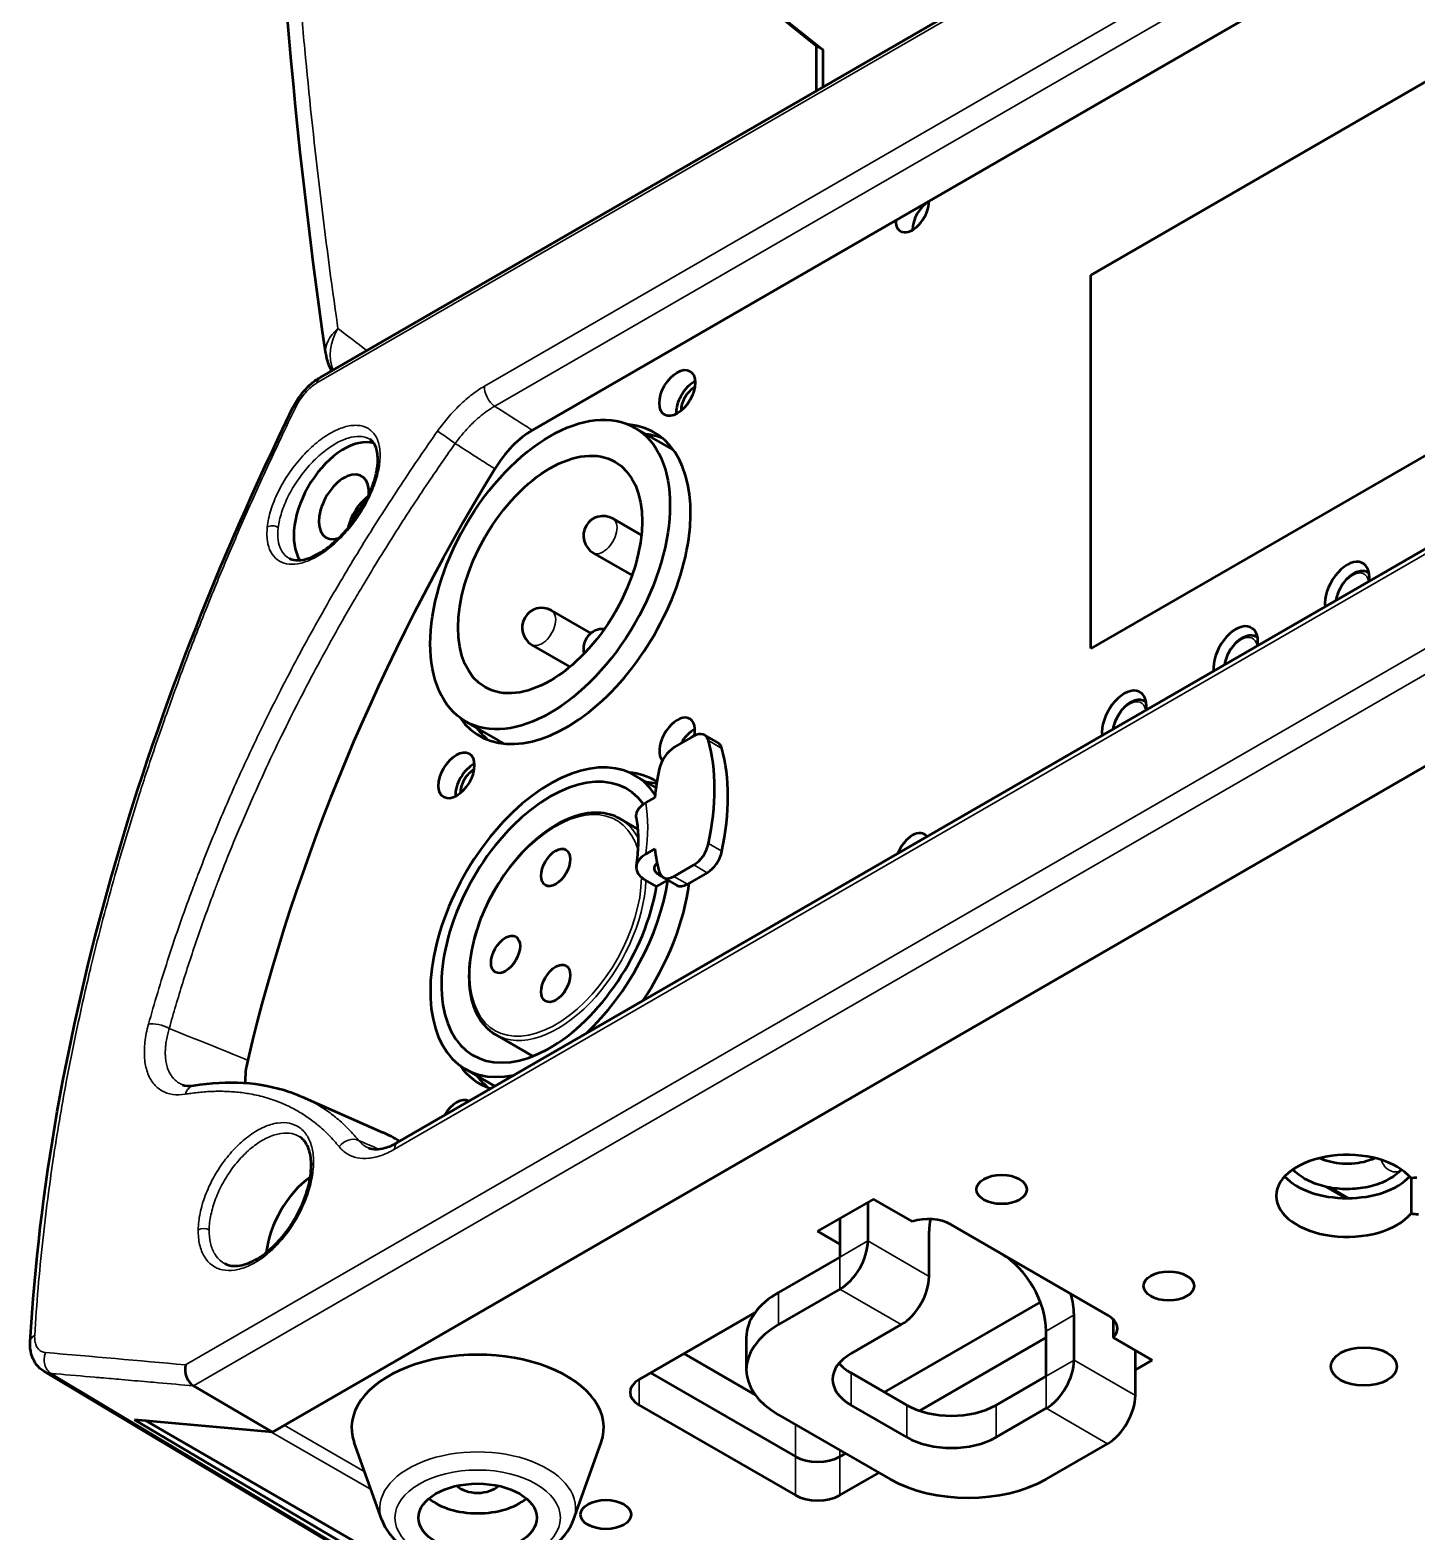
# Model space of a CAD drawing. Header units: millimetres. Extents: x 40 to 2195, y 40 to 1687.
# Drawn here: x 1514.2 to 1602.2, y 175.6 to 270.8 of the extents above; entities that cross this region are included whole.
import ezdxf

# ---------------------------------------------------------------- set-up
doc = ezdxf.new("R2010")
doc.units = ezdxf.units.MM
doc.header["$LTSCALE"] = 8
doc.layers.add('Visible (ISO)', color=7, linetype='Continuous', lineweight=50)
doc.layers.add('Visible Narrow (ISO)', color=7, linetype='Continuous', lineweight=35)

msp = doc.modelspace()

# ---------------------------------------------------------------- linework, layer by layer
at = {"layer": 'Visible (ISO)'}
for p, q in [((1532.622, 248.823), (1651.86, 317.665)), ((1546.081, 245.469), (1642.382, 301.068)), ((1551.805, 279.761), (1564.533, 269.594)), ((1551.805, 279.761), (1564.088, 269.851)), ((1564.088, 269.851), (1564.088, 266.99)), ((1564.088, 269.851), (1564.533, 269.594)), ((1564.533, 267.247), (1564.533, 269.594)), ((1581.504, 255.306), (1606.959, 270.003)), ((1581.504, 255.306), (1606.959, 270.003)), ((1640.097, 259.532), (1537.545, 200.323)), ((1529.603, 181.953), (1658.859, 256.579)), ((1581.504, 231.627), (1581.504, 255.306)), ((1581.504, 231.627), (1581.504, 255.306)), ((1606.959, 246.324), (1581.504, 231.627)), ((1606.959, 246.324), (1581.504, 231.627)), ((1554.705, 244.407), (1552.584, 245.632)), ((1539.512, 244.621), (1539.512, 244.621)), ((1552.997, 238.823), (1551.193, 239.864)), ((1530.672, 237.339), (1530.672, 237.339)), ((1552.41, 236.275), (1549.943, 237.699)), ((1599.157, 236.404), (1599.087, 236.445)), ((1533.075, 234.445), (1533.075, 234.445)), ((1549.794, 232.599), (1547.303, 234.037)), ((1592.086, 232.322), (1592.016, 232.362)), ((1548.472, 230.475), (1546.053, 231.871)), ((1585.015, 228.239), (1584.945, 228.28)), ((1543.955, 225.788), (1541.834, 227.012)), ((1555.066, 225.345), (1556.322, 226.07)), ((1557.007, 226.138), (1557.855, 225.648)), ((1553.924, 222.813), (1552.584, 223.586)), ((1553.844, 222.19), (1553.275, 221.861)), ((1526.541, 221.39), (1526.541, 221.39)), ((1552.782, 220.181), (1551.654, 220.832)), ((1553.275, 218.595), (1553.844, 218.924)), ((1554.296, 217.176), (1554.112, 217.282)), ((1556.322, 217.905), (1555.066, 217.18)), ((1557.17, 217.415), (1555.915, 216.69)), ((1553.957, 216.539), (1553.249, 216.948)), ((1553.957, 216.539), (1554.665, 216.949)), ((1554.381, 217.112), (1555.23, 216.622)), ((1522.288, 209.74), (1522.288, 209.74)), ((1546.116, 205.785), (1543.754, 207.149)), ((1543.711, 203.883), (1541.834, 204.967)), ((1524.228, 203.682), (1524.228, 203.682)), ((1531.48, 203.206), (1531.48, 203.206)), ((1531.48, 203.206), (1536.6, 200.94)), ((1531.329, 200.665), (1531.329, 200.665)), ((1535.68, 199.966), (1535.68, 199.966)), ((1596.411, 197.5), (1597.661, 196.778)), ((1601.829, 198.045), (1601.829, 195.808)), ((1567.715, 196.722), (1564.179, 194.681)), ((1567.361, 196.518), (1567.361, 194.068)), ((1570.19, 195.293), (1567.715, 196.722)), ((1524.917, 195.264), (1524.917, 195.264)), ((1565.594, 195.497), (1565.594, 193.048)), ((1564.179, 194.681), (1565.594, 193.864)), ((1571.25, 191.823), (1571.25, 194.681)), ((1582.609, 189.348), (1572.62, 195.115)), ((1526.565, 192.631), (1526.565, 192.631)), ((1565.594, 193.048), (1561.705, 190.802)), ((1565.594, 191.006), (1561.705, 188.761)), ((1560.221, 189.538), (1552.866, 185.291)), ((1568.422, 184.474), (1578.305, 190.181)), ((1569.483, 188.761), (1566.301, 186.924)), ((1580.443, 186.516), (1580.443, 189.373)), ((1582.918, 189.117), (1582.918, 187.945)), ((1559.654, 187.945), (1559.654, 185.903)), ((1570.633, 183.302), (1578.675, 187.945)), ((1570.633, 183.302), (1578.675, 187.945)), ((1578.675, 185.495), (1578.675, 188.353)), ((1585.393, 186.516), (1582.918, 187.945)), ((1528.148, 186.938), (1528.148, 186.938)), ((1555.694, 186.924), (1560.221, 184.31)), ((1584.332, 184.27), (1584.332, 187.128)), ((1564.215, 156.44), (1515.096, 185.807)), ((1553.573, 185.699), (1562.765, 180.392)), ((1553.573, 185.699), (1562.765, 180.392)), ((1569.836, 183.658), (1566.301, 185.699)), ((1584.332, 185.903), (1585.393, 186.516)), ((1524.582, 184.879), (1529.603, 181.953)), ((1525.345, 185.32), (1525.345, 185.32)), ((1578.675, 185.495), (1575.493, 183.658)), ((1552.866, 183.658), (1562.765, 177.943)), ((1561.705, 183.046), (1568.776, 178.963)), ((1569.836, 181.617), (1566.301, 183.658)), ((1578.675, 183.454), (1575.493, 181.617)), ((1565.726, 156.202), (1520.844, 182.735)), ((1529.603, 181.953), (1520.844, 182.735)), ((1611.726, 130.604), (1521.541, 182.673)), ((1536.533, 176.382), (1534.778, 181.296)), ((1548.692, 176.382), (1550.448, 181.296)), ((1578.675, 178.963), (1582.564, 181.209)), ((1565.594, 180.392), (1565.947, 180.596)), ((1565.594, 180.392), (1565.947, 180.596)), ((1565.594, 177.943), (1568.068, 179.371))]:
    msp.add_line(p, q, dxfattribs=at)
for centre, radius, start, end in [((1535.946, 250.735), 3, 188.19323, 209.88216), ((1550.568, 238.782), 1.25, 60, 240), ((1546.678, 232.954), 1.25, 60, 240), ((1550.568, 231.617), 1.25, 86.38101, 194.65204)]:
    msp.add_arc(centre, radius, start, end, dxfattribs=at)
for centre, major_axis, ratio, start_param, end_param in [((1570.19, 259.388), (-0.75, -1.299), 0.57735, 5.497787, 8.63938), ((1571.25, 258.776), (-0.75, -1.299), 0.57735, 3.926991, 5.497787), ((1571.25, 258.776), (0.75, 1.299), 0.57735, 0.785398, 2.356194), ((1533.122, 247.957), (-0.5, 0.866), 0.57735, 0, 0.000086), ((1556.33, 247.222), (-0.8, -1.386), 0.57735, 3.866295, 5.558483), ((1556.331, 247.222), (-0.575, -0.996), 0.57735, 3.874358, 5.551094), ((1531.796, 246.463), (-0.899, 0.439), 0.28507, 6.283155, 6.283229), ((1548.269, 235.71), (-5.55, -9.613), 0.57735, 6.02229, 9.685673), ((1534.127, 240.609), (-2.25, -3.897), 0.57735, 3.290473, 5.998253), ((1546.091, 241.377), (2.49, 4.34), 0.579064, 0.783628, 1.523649), ((1549.33, 235.097), (5.55, 9.613), 0.57735, 0.095701, 0.251788), ((1549.33, 235.097), (5.375, 9.31), 0.57735, 6.214119, 6.283185), ((1581.967, 217.011), (40, 69.282), 0.57735, 1.528391, 2.050326), ((1534.127, 240.609), (-1.125, -1.949), 0.57735, 2.267968, 6.850843), ((1535.895, 239.588), (-1.125, -1.949), 0.57735, 4.065977, 5.199292), ((1535.895, 239.588), (-1, -1.732), 0.57735, 4.209123, 5.053955), ((1534.127, 240.609), (-2.25, -3.897), 0.57735, 1.997517, 1.997596), ((1535.895, 239.588), (1, 1.732), 0.57735, 5.996231, 5.996323), ((1597.767, 235.301), (1, 1.732), 0.57735, 5.369411, 8.767756), ((1598.828, 234.689), (-1, -1.732), 0.57735, 3.700583, 3.742187), ((1599.535, 234.281), (-1.5, -2.598), 0.57735, 4.11172, 4.130025), ((1535.895, 239.588), (-3.5, -6.062), 0.57735, 0.034168, 0.034182), ((1590.696, 231.219), (1, 1.732), 0.57735, 5.369411, 8.767756), ((1591.757, 230.607), (-1, -1.732), 0.57735, 3.700583, 3.742187), ((1592.464, 230.198), (-1.5, -2.598), 0.57735, 4.11172, 4.130025), ((1583.625, 227.136), (1, 1.732), 0.57735, 5.369411, 8.767756), ((1584.685, 226.524), (-1, -1.732), 0.57735, 3.700583, 3.742187), ((1585.393, 226.116), (-1.5, -2.598), 0.57735, 4.11172, 4.130025), ((1555.269, 225.789), (0.8, 1.386), 0.57735, 5.244563, 9.225249), ((1549.33, 235.097), (-5.55, -9.613), 0.57735, 6.031397, 6.187484), ((1549.33, 235.097), (-5.375, -9.31), 0.57735, 0, 0.069066), ((1556.33, 225.176), (-0.8, -1.386), 0.57735, 3.866295, 4.739312), ((1556.331, 225.177), (-0.575, -0.996), 0.57735, 3.874358, 4.222954), ((1556.322, 224.951), (0.685, 1.186), 0.57735, 5.767365, 7.068583), ((1547.032, 216.624), (-7.5, -12.99), 0.57735, 2.086617, 2.625772), ((1547.209, 214.277), (5.375, 9.31), 0.57735, 6.002147, 9.905856), ((1555.066, 224.227), (0.685, 1.186), 0.57735, 0.785398, 2.086617), ((1557.17, 224.461), (0.685, 1.186), 0.57735, 5.767365, 6.283185), ((1547.881, 216.134), (-7.5, -12.99), 0.57735, 2.086617, 2.625772), ((1547.209, 214.277), (-4.875, -8.444), 0.57735, 2.893348, 8.432785), ((1542.33, 222.973), (-0.8, -1.386), 0.57735, 3.866295, 5.558483), ((1542.33, 222.972), (-0.575, -0.996), 0.57735, 3.873684, 5.55042), ((1564.356, 226.626), (7.5, 12.99), 0.57735, 2.086617, 2.222463), ((1548.269, 213.664), (5.55, 9.613), 0.57735, 6.253706, 6.54408), ((1549.33, 213.052), (5.55, 9.613), 0.57735, 0.15469, 0.251788), ((1570.19, 218.563), (0.75, 1.299), 0.57735, 6.016736, 8.120431), ((1556.322, 219.024), (-0.685, -1.186), 0.57735, 0.785398, 2.086617), ((1564.356, 226.626), (7.5, 12.99), 0.57735, 2.489926, 2.625772), ((1557.17, 218.534), (-0.685, -1.186), 0.57735, 0.785398, 2.086617), ((1555.066, 218.299), (-0.685, -1.186), 0.57735, 5.767365, 7.068583), ((1547.209, 214.277), (5.375, 9.31), 0.57735, 4.231311, 5.309256), ((1548.269, 213.664), (5.55, 9.613), 0.57735, 4.588879, 5.344029), ((1555.915, 217.809), (-0.685, -1.186), 0.57735, 0, 0.785398), ((1531.416, 206.288), (2.533, 4.348), 0.5741, 2.058328, 2.394284), ((1548.269, 213.664), (-5.55, -9.613), 0.57735, 6.02229, 6.406695), ((1549.33, 213.052), (-5.55, -9.613), 0.57735, 6.031397, 6.187484), ((1531.416, 206.288), (2.533, 4.348), 0.5741, 2.566745, 2.566764), ((1541.269, 201.54), (0.8, 1.386), 0.57735, 0.010731, 1.560065), ((1522.557, 174.473), (15, 25.981), 0.57735, 6.276053, 6.345089), ((1550.743, 198.353), (1.751, 3.033), 0.57735, 6.104342, 6.104345), ((1597.767, 196.926), (-4.5, 0), 0.57735, 3.586669, 8.979702), ((1532.36, 194.681), (2.25, 3.897), 0.57735, 0.900662, 2.226084), ((1532.36, 194.681), (2.25, 3.897), 0.57735, 0.858301, 0.858316), ((1597.767, 199.376), (-4.5, 0), 0.57735, 0.490883, 2.65071), ((1602.325, 196.926), (2, 0), 0.57735, 1.635783, 1.821717), ((1571.206, 194.298), (2, 0), 0.57735, 0.785398, 2.103514), ((1574.079, 193.048), (-2, 3.464), 0.57735, 0.530878, 0.785398), ((1602.325, 196.926), (-2, 0), 0.57735, 1.319876, 1.551661), ((1565.594, 193.048), (-1.25, -2.165), 0.57735, 0.785398, 2.356194), ((1534.119, 193.662), (-3.507, -6.074), 0.57735, 1.747103, 1.747104), ((1575.847, 189.986), (-2, 3.464), 0.57735, 3.926991, 5.497787), ((1569.483, 190.802), (-1.25, -2.165), 0.57735, 0.785398, 2.356194), ((1566.654, 187.945), (-7, 0), 0.57735, 5.497787, 6.283185), ((1577.614, 191.006), (2, -3.464), 0.57735, 0.785398, 1.169795), ((1566.654, 185.903), (-7, 0), 0.57735, 5.497787, 7.068583), ((1581.195, 188.531), (2, 0), 0.57735, 5.750467, 7.068583), ((1542.613, 182.229), (-8, 0), 0.57735, 2.938162, 6.486616), ((1569.129, 185.291), (-4, 0), 0.57735, 5.497787, 7.068583), ((1524.78, 185.799), (0.221, -1), 0.698185, 4.142481, 5.701744), ((1569.129, 187.332), (4, 0), 0.57735, 3.599355, 3.926991), ((1578.675, 185.495), (-1.25, -2.165), 0.57735, 0.785398, 2.356194), ((1554.28, 184.474), (-2, 0), 0.57735, 5.497787, 7.068583), ((1582.564, 183.25), (-1.25, -2.165), 0.57735, 0.785398, 2.356194), ((1572.665, 185.291), (4, 0), 0.57735, 3.926991, 5.497787), ((1572.665, 183.25), (-4, 0), 0.57735, 0.785398, 2.356194), ((1564.179, 181.209), (2, 0), 0.57735, 3.926991, 5.497787), ((1564.179, 181.209), (-2, 0), 0.57735, 0.785398, 2.356194), ((1542.613, 178.963), (1.5, 0), 0.57735, 3.649255, 5.775523), ((1573.725, 181.821), (7, 0), 0.57735, 3.926991, 5.497787), ((1542.613, 178.963), (3.75, 0), 0.57735, 3.742857, 5.681921), ((1564.179, 178.759), (-2, 0), 0.57735, 0.785398, 2.356194)]:
    msp.add_ellipse(centre, major_axis=major_axis, ratio=ratio, start_param=start_param, end_param=end_param, dxfattribs=at)
for centre, major_axis in [((1555.269, 247.834), (-0.8, -1.386)), ((1547.209, 236.322), (5.375, 9.31)), ((1547.209, 236.322), (-4.125, -7.145)), ((1541.269, 223.585), (-0.8, -1.386)), ((1547.562, 217.747), (0.65, 1.126)), ((1544.38, 212.235), (0.65, 1.126)), ((1547.562, 210.398), (0.65, 1.126)), ((1575.847, 197.334), (-1.6, 0)), ((1586.453, 191.211), (-1.6, 0)), ((1598.828, 186.107), (-2.1, 0)), ((1542.613, 176.514), (3.75, 0)), ((1550.744, 176.718), (-1.6, 0))]:
    msp.add_ellipse(centre, major_axis=major_axis, ratio=0.57735, dxfattribs=at)
for points, knots in [([(1532.977, 250.305), (1530.808, 265.259), (1529.547, 280.972), (1528.87, 313.482), (1529.45, 330.349), (1532.032, 360.286), (1533.617, 373.206), (1535.681, 386.286)], [0, 0, 0, 0, 6.04023, 6.04023, 12.072816, 12.072816, 16.498672, 16.498672, 16.498672, 16.498672]), ([(1530.899, 246.904), (1531.04, 247.192), (1531.218, 247.478), (1531.611, 247.987), (1531.828, 248.219), (1532.236, 248.572), (1532.427, 248.71), (1532.622, 248.823)], [0.0002168, 0.0002168, 0.0002168, 0.0002168, 0.0990868, 0.0990868, 0.1932564, 0.1932564, 0.2682393, 0.2682393, 0.2682393, 0.2682393]), ([(1514.224, 187.714), (1514.793, 197.248), (1516.542, 207.179), (1522.179, 227.024), (1526.094, 237.069), (1530.898, 246.902)], [0, 0, 0, 0, 3.437191, 3.437191, 6.861125, 6.861125, 6.861125, 6.861125]), ([(1536.26, 243.26), (1536.294, 243.612), (1536.277, 243.928), (1536.164, 244.418), (1536.072, 244.601), (1535.906, 244.793), (1535.847, 244.845), (1535.78, 244.887)], [0, 0, 0, 0, 0.1451496, 0.1451496, 0.2850175, 0.2850175, 0.3550878, 0.3550878, 0.3550878, 0.3550878]), ([(1530.672, 237.339), (1530.782, 237.281), (1530.913, 237.243), (1531.201, 237.22), (1531.352, 237.229), (1531.79, 237.31), (1532.108, 237.426), (1532.747, 237.771), (1533.074, 237.996), (1533.721, 238.54), (1534.048, 238.867), (1534.659, 239.585), (1534.949, 239.987), (1535.454, 240.812), (1535.674, 241.247), (1536.013, 242.089), (1536.137, 242.507), (1536.23, 243.016), (1536.248, 243.14), (1536.26, 243.26)], [0, 0, 0, 0, 0.104729, 0.104729, 0.192634, 0.192634, 0.338453, 0.338453, 0.476304, 0.476304, 0.617988, 0.617988, 0.763125, 0.763125, 0.910088, 0.910088, 1.057101, 1.057101, 1.106504, 1.106504, 1.106504, 1.106504]), ([(1599.087, 236.445), (1598.998, 236.496), (1598.897, 236.527), (1598.679, 236.546), (1598.563, 236.532), (1598.315, 236.458), (1598.184, 236.393), (1597.927, 236.218), (1597.801, 236.107), (1597.571, 235.852), (1597.467, 235.709), (1597.288, 235.406), (1597.213, 235.246), (1597.11, 234.95), (1597.076, 234.815), (1597.056, 234.682)], [0.785398, 0.785398, 0.785398, 0.785398, 1.046716, 1.046716, 1.33239, 1.33239, 1.660067, 1.660067, 2.00088, 2.00088, 2.339014, 2.339014, 2.675343, 2.675343, 2.955694, 2.955694, 2.955694, 2.955694]), ([(1592.016, 232.362), (1591.927, 232.414), (1591.826, 232.444), (1591.608, 232.464), (1591.492, 232.449), (1591.244, 232.376), (1591.113, 232.311), (1590.856, 232.136), (1590.73, 232.024), (1590.5, 231.77), (1590.396, 231.627), (1590.217, 231.324), (1590.142, 231.164), (1590.039, 230.868), (1590.005, 230.732), (1589.985, 230.6)], [0.785398, 0.785398, 0.785398, 0.785398, 1.046716, 1.046716, 1.33239, 1.33239, 1.660067, 1.660067, 2.00088, 2.00088, 2.339014, 2.339014, 2.675343, 2.675343, 2.955694, 2.955694, 2.955694, 2.955694]), ([(1584.945, 228.28), (1584.856, 228.331), (1584.755, 228.362), (1584.537, 228.381), (1584.42, 228.367), (1584.173, 228.293), (1584.042, 228.228), (1583.785, 228.053), (1583.659, 227.942), (1583.429, 227.687), (1583.325, 227.544), (1583.146, 227.241), (1583.071, 227.081), (1582.968, 226.785), (1582.934, 226.65), (1582.914, 226.517)], [0.785398, 0.785398, 0.785398, 0.785398, 1.046716, 1.046716, 1.33239, 1.33239, 1.660067, 1.660067, 2.00088, 2.00088, 2.339014, 2.339014, 2.675343, 2.675343, 2.955694, 2.955694, 2.955694, 2.955694]), ([(1551.654, 220.832), (1551.232, 221.076), (1550.746, 221.206), (1549.689, 221.232), (1549.115, 221.121), (1547.932, 220.667), (1547.321, 220.317), (1546.135, 219.414), (1545.559, 218.861), (1544.5, 217.611), (1544.017, 216.914), (1543.192, 215.446), (1542.849, 214.675), (1542.338, 213.134), (1542.17, 212.365), (1542.027, 210.903), (1542.053, 210.211), (1542.301, 208.976), (1542.524, 208.432), (1543.089, 207.64), (1543.398, 207.355), (1543.754, 207.149)], [2.356194, 2.356194, 2.356194, 2.356194, 2.660968, 2.660968, 2.975678, 2.975678, 3.299107, 3.299107, 3.623287, 3.623287, 3.946745, 3.946745, 4.269921, 4.269921, 4.593454, 4.593454, 4.9177, 4.9177, 5.240645, 5.240645, 5.497787, 5.497787, 5.497787, 5.497787]), ([(1552.686, 220.895), (1552.676, 220.942), (1552.672, 220.987), (1552.674, 221.176), (1552.734, 221.346), (1552.928, 221.613), (1553.097, 221.758), (1553.275, 221.861)], [0.722261, 0.722261, 0.722261, 0.722261, 0.744876, 0.744876, 0.8200654, 0.8200654, 0.8956596, 0.8956596, 0.8956596, 0.8956596]), ([(1552.68, 217.862), (1552.716, 218.093), (1552.744, 218.32), (1552.786, 218.764), (1552.799, 218.981), (1552.812, 219.402), (1552.812, 219.606), (1552.797, 220.001), (1552.783, 220.191), (1552.743, 220.555), (1552.716, 220.729), (1552.684, 220.895)], [1.3782654, 1.3782654, 1.3782654, 1.3782654, 1.4563373, 1.4563373, 1.5344091, 1.5344091, 1.612481, 1.612481, 1.6905528, 1.6905528, 1.7686247, 1.7686247, 1.7686247, 1.7686247]), ([(1553.275, 218.595), (1553.097, 218.492), (1552.928, 218.347), (1552.734, 218.08), (1552.674, 217.91), (1552.671, 217.622), (1552.726, 217.453), (1552.913, 217.189), (1553.076, 217.048), (1553.249, 216.948)], [0.2981074, 0.2981074, 0.2981074, 0.2981074, 0.3737017, 0.3737017, 0.4488911, 0.4488911, 0.5232905, 0.5232905, 0.5968835, 0.5968835, 0.5968835, 0.5968835]), ([(1554.112, 217.282), (1554.025, 217.332), (1553.944, 217.403), (1553.85, 217.535), (1553.822, 217.619), (1553.823, 217.763), (1553.853, 217.848), (1553.926, 217.948), (1553.959, 217.983), (1553.998, 218.016)], [0.2984024, 0.2984024, 0.2984024, 0.2984024, 0.3352292, 0.3352292, 0.3723882, 0.3723882, 0.4099132, 0.4099132, 0.4288747, 0.4288747, 0.4288747, 0.4288747]), ([(1524.612, 203.919), (1526.759, 204.276), (1528.831, 204.152), (1530.934, 203.434), (1531.21, 203.326), (1531.48, 203.206)], [0, 0, 0, 0, 0.949258, 0.949258, 1.0959, 1.0959, 1.0959, 1.0959]), ([(1532.053, 198.799), (1532.059, 199.184), (1532.011, 199.533), (1531.836, 200.093), (1531.709, 200.313), (1531.489, 200.549), (1531.412, 200.612), (1531.329, 200.665)], [0, 0, 0, 0, 0.1483968, 0.1483968, 0.2927136, 0.2927136, 0.3615639, 0.3615639, 0.3615639, 0.3615639]), ([(1535.68, 199.966), (1535.816, 199.908), (1535.982, 199.873), (1536.344, 199.882), (1536.522, 199.908), (1536.969, 200.034), (1537.253, 200.155), (1537.545, 200.323)], [0, 0, 0, 0, 0.1379337, 0.1379337, 0.2402941, 0.2402941, 0.3732387, 0.3732387, 0.3732387, 0.3732387]), ([(1599.522, 199.318), (1599.41, 199.263), (1599.285, 199.212), (1598.94, 199.096), (1598.705, 199.039), (1598.203, 198.965), (1597.937, 198.948), (1597.405, 198.959), (1597.14, 198.986), (1596.645, 199.081), (1596.415, 199.148), (1596.143, 199.257), (1596.076, 199.287), (1596.012, 199.318)], [4.792, 4.792, 4.792, 4.792, 4.968984, 4.968984, 5.24671, 5.24671, 5.531927, 5.531927, 5.81935, 5.81935, 6.103135, 6.103135, 6.203574, 6.203574, 6.203574, 6.203574]), ([(1526.565, 192.631), (1526.824, 192.496), (1527.155, 192.447), (1527.877, 192.573), (1528.254, 192.718), (1528.962, 193.136), (1529.3, 193.394), (1529.948, 194.005), (1530.266, 194.368), (1530.839, 195.155), (1531.101, 195.59), (1531.535, 196.477), (1531.712, 196.94), (1531.957, 197.828), (1532.03, 198.265), (1532.05, 198.707), (1532.052, 198.753), (1532.053, 198.799)], [0, 0, 0, 0, 0.199438, 0.199438, 0.366532, 0.366532, 0.510902, 0.510902, 0.657367, 0.657367, 0.806134, 0.806134, 0.955753, 0.955753, 1.10484, 1.10484, 1.122617, 1.122617, 1.122617, 1.122617]), ([(1601.199, 198.578), (1600.964, 198.33), (1600.68, 198.123), (1600.017, 197.765), (1599.628, 197.622), (1598.807, 197.422), (1598.375, 197.366), (1597.51, 197.343), (1597.077, 197.375), (1596.242, 197.525), (1595.84, 197.643), (1595.102, 197.969), (1594.765, 198.176), (1594.426, 198.485), (1594.371, 198.539), (1594.319, 198.595)], [4.427646, 4.427646, 4.427646, 4.427646, 4.74645, 4.74645, 5.099277, 5.099277, 5.450993, 5.450993, 5.799282, 5.799282, 6.149625, 6.149625, 6.503874, 6.503874, 6.575416, 6.575416, 6.575416, 6.575416]), ([(1515.096, 185.807), (1514.92, 185.912), (1514.763, 186.053), (1514.511, 186.374), (1514.414, 186.557), (1514.27, 186.966), (1514.23, 187.199), (1514.217, 187.528), (1514.219, 187.621), (1514.224, 187.714)], [0, 0, 0, 0, 0.0707522, 0.0707522, 0.1410792, 0.1410792, 0.2205317, 0.2205317, 0.2512536, 0.2512536, 0.2512536, 0.2512536]), ([(1536.533, 176.382), (1536.675, 175.986), (1536.9, 175.622), (1537.517, 174.92), (1537.932, 174.595), (1538.916, 174.027), (1539.497, 173.793), (1540.737, 173.456), (1541.397, 173.353), (1542.728, 173.28), (1543.398, 173.31), (1544.697, 173.5), (1545.324, 173.661), (1546.483, 174.11), (1547.014, 174.4), (1547.904, 175.103), (1548.27, 175.514), (1548.585, 176.115), (1548.644, 176.247), (1548.692, 176.382)], [5.701218, 5.701218, 5.701218, 5.701218, 5.966867, 5.966867, 6.282703, 6.282703, 6.628859, 6.628859, 6.974502, 6.974502, 7.316899, 7.316899, 7.660317, 7.660317, 8.007658, 8.007658, 8.345227, 8.345227, 8.435949, 8.435949, 8.435949, 8.435949])]:
    msp.add_open_spline(points, degree=3, knots=knots, dxfattribs=at)
for points in [[(1535.779, 244.888), (1535.779, 244.888), (1535.779, 244.888), (1535.78, 244.887)], [(1523.883, 203.97), (1524.055, 203.899), (1524.295, 203.867), (1524.612, 203.919)], [(1601.216, 198.595), (1601.21, 198.589), (1601.204, 198.584), (1601.199, 198.578)]]:
    msp.add_open_spline(points, degree=3, dxfattribs=at)
at = {"layer": 'Visible Narrow (ISO)'}
for p, q in [((1532.42, 248.466), (1651.659, 317.309)), ((1543.051, 248.266), (1639.51, 303.957)), ((1543.692, 246.99), (1640.151, 302.681)), ((1653.077, 260.689), (1524.073, 186.209)), ((1653.964, 259.578), (1524.582, 184.879)), ((1639.896, 259.088), (1537.338, 199.877)), ((1557.256, 225.788), (1558.104, 225.298)), ((1557.256, 219.265), (1558.104, 218.775)), ((1555.066, 217.18), (1555.915, 216.69)), ((1556.322, 217.905), (1557.17, 217.415)), ((1596.776, 197.43), (1597.904, 196.779)), ((1567.361, 194.068), (1565.594, 193.048)), ((1571.25, 191.823), (1567.361, 194.068)), ((1565.594, 191.006), (1565.594, 193.048)), ((1561.705, 190.802), (1561.705, 188.761)), ((1569.483, 188.761), (1565.594, 191.006)), ((1578.675, 188.353), (1580.443, 189.373)), ((1566.301, 185.699), (1566.301, 183.658)), ((1578.675, 185.495), (1580.443, 186.516)), ((1584.332, 184.27), (1580.443, 186.516)), ((1515.548, 185.664), (1564.668, 156.297)), ((1552.866, 185.291), (1552.866, 183.658)), ((1578.675, 185.495), (1578.675, 183.454)), ((1569.836, 183.658), (1569.836, 181.617)), ((1575.493, 183.658), (1575.493, 181.617)), ((1582.564, 181.209), (1578.675, 183.454)), ((1529.502, 181.962), (1535.849, 178.297)), ((1530.337, 182.376), (1535.445, 179.427)), ((1562.765, 180.392), (1562.765, 182.433)), ((1562.765, 180.392), (1562.765, 177.943)), ((1565.594, 180.392), (1565.594, 180.8)), ((1565.594, 180.392), (1565.594, 177.943))]:
    msp.add_line(p, q, dxfattribs=at)
for centre, major_axis, ratio, start_param, end_param in [((1535.946, 250.736), (-2.969, -0.431), 0.664132, 5.4429, 6.282481), ((1535.946, 250.735), (-1.815, -2.388), 0.827443, 4.841857, 5.811516), ((1533.122, 247.957), (-0.5, 0.866), 0.57735, 0.000086, 0.657013), ((1543.754, 247.768), (0.5, -0.866), 0.57735, 3.813555, 5.410521), ((1531.796, 246.463), (-0.899, 0.439), 0.28507, 5.734705, 6.283155), ((1540.772, 244.921), (0.818, -0.576), 0.001859, 1.041029, 2.606525), ((1536.757, 243.211), (-0.498, 0.049), 0.640071, 5.557584, 6.283088), ((1529.62, 239.09), (0.497, -0.053), 0.635598, 0.884338, 2.420672), ((1550.568, 238.782), (-0.625, -1.083), 0.57735, 0, 3.141593), ((1598.121, 235.097), (0.725, 1.256), 0.57735, 5.666835, 8.470332), ((1598.262, 235.016), (0.825, 1.429), 0.57735, 6.191992, 6.283185), ((1546.678, 232.954), (-0.625, -1.083), 0.57735, 0, 3.141593), ((1591.049, 231.015), (0.725, 1.256), 0.57735, 5.666835, 8.470332), ((1591.191, 230.933), (0.825, 1.429), 0.57735, 6.191992, 6.283185), ((1583.978, 226.932), (0.725, 1.256), 0.57735, 5.666835, 8.470332), ((1584.12, 226.851), (0.825, 1.429), 0.57735, 6.191992, 6.283185), ((1547.562, 214.072), (3.85, 6.668), 0.57735, 5.781611, 11.765518), ((1545.088, 215.501), (-5.875, -10.176), 0.57735, 2.185149, 2.52724), ((1547.704, 213.991), (3.95, 6.842), 0.57735, 5.915374, 6.283185), ((1546.643, 214.603), (-5.375, -9.31), 0.57735, 2.169058, 2.186913), ((1547.704, 213.991), (-3.95, -6.842), 0.57735, 0, 2.311928), ((1522.436, 207.354), (0.964, -0.268), 0.405898, 1.000608, 2.499007), ((2124.852, -3234.538), (3049.636, -3314.803), 0.553238, 2.280715, 2.282133), ((1524.776, 202.933), (-0.164, 0.986), 0.747736, 0.000042, 0.990296), ((1534.531, 199.622), (0.776, 0.631), 0.807206, 0.382494, 1.855851), ((1631.908, 155.601), (-233.289, 101.894), 0.010064, 5.138852, 5.14488), ((1538.045, 199.457), (-0.5, 0.866), 0.577351, 0.00006, 0.771369), ((1600.618, 199.128), (0.581, -0.55), 0.716287, 3.955754, 6.283185), ((1532.553, 198.792), (-0.5, 0.008), 0.5883, 5.506681, 6.283093), ((1525.239, 194.569), (0.5, -0.008), 0.587554, 0.830056, 2.366137), ((1515.222, 187.654), (-0.998, 0.06), 0.555592, 5.532026, 6.283174), ((1515.908, 186.572), (-0.085, -0.996), 0.792654, 4.346368, 5.920408), ((3197.786, -802.648), (-2208.242, 876.284), 0.21578, 5.653729, 5.659858), ((1542.613, 177.106), (-6.207, 0), 0.57735, 2.938162, 6.486616)]:
    msp.add_ellipse(centre, major_axis=major_axis, ratio=ratio, start_param=start_param, end_param=end_param, dxfattribs=at)
msp.add_ellipse((1542.613, 176.514), major_axis=(-5.246, 0), ratio=0.57735, dxfattribs=at)
for points, knots in [([(1536.45, 387), (1535.368, 380.141), (1534.42, 373.339), (1533.605, 366.591), (1533.597, 366.522), (1533.588, 366.454), (1533.58, 366.386), (1532.76, 359.57), (1532.076, 352.808), (1531.531, 346.114), (1531.43, 344.884), (1531.335, 343.655), (1531.244, 342.429), (1530.84, 336.987), (1530.529, 331.591), (1530.309, 326.246), (1530.208, 323.772), (1530.126, 321.309), (1530.065, 318.857), (1529.963, 314.819), (1529.915, 310.812), (1529.921, 306.838), (1529.926, 303.187), (1529.977, 299.565), (1530.073, 295.972), (1530.145, 293.279), (1530.243, 290.604), (1530.366, 287.945), (1530.586, 283.195), (1530.887, 278.5), (1531.27, 273.866), (1531.387, 272.445), (1531.512, 271.03), (1531.644, 269.621), (1532.186, 263.86), (1532.854, 258.196), (1533.65, 252.626), (1533.684, 252.389), (1533.718, 252.153), (1533.752, 251.917)], [0.0000012, 0.0000012, 0.0000012, 0.0000012, 0.1414246, 0.1414246, 0.1414246, 0.1428571, 0.1428571, 0.1428571, 0.2857143, 0.2857143, 0.2857143, 0.3119807, 0.3119807, 0.3119807, 0.4285714, 0.4285714, 0.4285714, 0.482534, 0.482534, 0.482534, 0.5714286, 0.5714286, 0.5714286, 0.6530896, 0.6530896, 0.6530896, 0.7142857, 0.7142857, 0.7142857, 0.8236304, 0.8236304, 0.8236304, 0.8571429, 0.8571429, 0.8571429, 0.9941772, 0.9941772, 0.9941772, 0.9999988, 0.9999988, 0.9999988, 0.9999988]), ([(1531.095, 246.971), (1531.155, 247.095), (1531.223, 247.216), (1531.298, 247.335), (1531.374, 247.454), (1531.457, 247.571), (1531.545, 247.682), (1531.634, 247.794), (1531.727, 247.899), (1531.824, 247.996), (1531.921, 248.093), (1532.021, 248.183), (1532.12, 248.261), (1532.22, 248.34), (1532.32, 248.408), (1532.42, 248.466)], [0, 0, 0, 0, 0.2, 0.2, 0.2, 0.4, 0.4, 0.4, 0.6, 0.6, 0.6, 0.8, 0.8, 0.8, 1, 1, 1, 1]), ([(1514.515, 188.076), (1514.575, 189.072), (1514.647, 190.07), (1514.816, 192.073), (1514.913, 193.078), (1515.133, 195.095), (1515.255, 196.107), (1515.491, 197.879), (1515.599, 198.638), (1515.72, 199.442), (1515.726, 199.485), (1515.982, 201.169), (1516.264, 202.818), (1516.895, 206.143), (1517.244, 207.818), (1517.756, 210.076), (1517.891, 210.654), (1518.04, 211.273), (1518.05, 211.314), (1518.503, 213.199), (1518.986, 215.049), (1520.022, 218.739), (1520.575, 220.58), (1521.238, 222.652), (1521.312, 222.88), (1521.427, 223.235), (1521.468, 223.362), (1521.923, 224.75), (1522.353, 226.013), (1523.258, 228.572), (1523.735, 229.87), (1524.722, 232.464), (1525.233, 233.761), (1525.847, 235.269), (1525.935, 235.483), (1526.446, 236.725), (1526.88, 237.753), (1527.769, 239.809), (1528.224, 240.836), (1529.155, 242.888), (1529.631, 243.913), (1530.438, 245.616), (1530.764, 246.293), (1531.095, 246.971)], [0, 0, 0, 0, 0.052726, 0.052726, 0.10553, 0.10553, 0.158349, 0.158349, 0.197754, 0.197754, 0.2, 0.2, 0.284989, 0.284989, 0.370602, 0.370602, 0.4, 0.4, 0.402076, 0.402076, 0.495775, 0.495775, 0.588543, 0.588543, 0.6, 0.6, 0.606394, 0.606394, 0.669797, 0.669797, 0.734899, 0.734899, 0.8, 0.8, 0.810726, 0.810726, 0.862449, 0.862449, 0.914186, 0.914186, 0.965842, 0.965842, 1, 1, 1, 1]), ([(1541.186, 244.631), (1541.269, 244.747), (1541.354, 244.862), (1541.532, 245.088), (1541.623, 245.199), (1541.728, 245.322), (1541.74, 245.335), (1541.86, 245.473), (1541.971, 245.595), (1542.179, 245.81), (1542.276, 245.905), (1542.45, 246.07), (1542.528, 246.14), (1542.684, 246.276), (1542.763, 246.342), (1542.904, 246.457), (1542.967, 246.506), (1543.174, 246.661), (1543.318, 246.761), (1543.539, 246.901), (1543.616, 246.947), (1543.692, 246.99)], [0, 0, 0, 0, 0.1171088, 0.1171088, 0.235241, 0.235241, 0.25, 0.25, 0.3860008, 0.3860008, 0.5, 0.5, 0.5894015, 0.5894015, 0.6788166, 0.6788166, 0.75, 0.75, 0.9127478, 0.9127478, 1, 1, 1, 1]), ([(1543.692, 246.99), (1543.77, 246.941), (1544.248, 246.636), (1544.726, 246.332), (1545.445, 245.874), (1545.763, 245.671), (1546.081, 245.469)], [0, 0, 0, 0, 0.097633, 0.60049, 0.60049, 1, 1, 1, 1]), ([(1529.269, 239.338), (1529.305, 239.68), (1529.454, 240.385), (1529.916, 241.549), (1530.58, 242.695), (1531.395, 243.748), (1532.306, 244.639), (1533.25, 245.309), (1534.165, 245.715), (1534.991, 245.83), (1535.672, 245.642), (1536.162, 245.166), (1536.426, 244.42), (1536.44, 243.803), (1536.406, 243.459)], [0, 0, 0, 0, 0.0833333, 0.1666667, 0.25, 0.3333333, 0.4166667, 0.5, 0.5833333, 0.6666667, 0.75, 0.8333333, 0.9166667, 1, 1, 1, 1]), ([(1521.73, 207.803), (1521.917, 208.476), (1522.112, 209.15), (1522.518, 210.501), (1522.729, 211.178), (1523.168, 212.534), (1523.395, 213.213), (1523.865, 214.571), (1524.108, 215.25), (1524.497, 216.304), (1524.638, 216.679), (1524.821, 217.16), (1524.862, 217.265), (1525.334, 218.493), (1525.787, 219.616), (1526.736, 221.866), (1527.233, 222.994), (1528.169, 225.035), (1528.602, 225.949), (1529.063, 226.891), (1529.078, 226.92), (1529.431, 227.641), (1529.777, 228.332), (1530.484, 229.71), (1530.845, 230.399), (1531.581, 231.771), (1531.955, 232.456), (1532.716, 233.819), (1533.103, 234.497), (1533.731, 235.577), (1533.968, 235.979), (1534.233, 236.425), (1534.259, 236.469), (1534.653, 237.128), (1535.025, 237.741), (1535.78, 238.962), (1536.164, 239.572), (1536.94, 240.785), (1537.333, 241.389), (1538.129, 242.592), (1538.531, 243.19), (1539.311, 244.331), (1539.688, 244.875), (1540.069, 245.417)], [0, 0, 0, 0, 0.052813, 0.052813, 0.1059441, 0.1059441, 0.1591642, 0.1591642, 0.2123786, 0.2123786, 0.2417359, 0.2417359, 0.25, 0.25, 0.3378257, 0.3378257, 0.4260239, 0.4260239, 0.4976633, 0.4976633, 0.5, 0.5, 0.5542866, 0.5542866, 0.6086588, 0.6086588, 0.6630531, 0.6630531, 0.7174521, 0.7174521, 0.75, 0.75, 0.7535652, 0.7535652, 0.8035044, 0.8035044, 0.8536894, 0.8536894, 0.9039205, 0.9039205, 0.9540749, 0.9540749, 1, 1, 1, 1]), ([(1529.961, 239.301), (1529.997, 239.603), (1530.141, 240.247), (1530.567, 241.283), (1531.174, 242.311), (1531.914, 243.252), (1532.738, 244.05), (1533.588, 244.652), (1534.41, 245.019), (1535.149, 245.125), (1535.574, 245.011), (1535.762, 244.899), (1535.779, 244.888)], [0.0000044, 0.0000044, 0.0000044, 0.0000044, 0.0833333, 0.1666667, 0.25, 0.3333333, 0.4166667, 0.5, 0.5833333, 0.6666667, 0.75, 0.75852, 0.75852, 0.75852, 0.75852]), ([(1523.048, 207.539), (1523.317, 208.504), (1523.602, 209.472), (1524.208, 211.412), (1524.527, 212.384), (1525.199, 214.329), (1525.551, 215.303), (1526.008, 216.51), (1526.097, 216.743), (1526.796, 218.554), (1527.447, 220.131), (1528.829, 223.281), (1529.56, 224.853), (1530.673, 227.117), (1531.023, 227.812), (1531.737, 229.199), (1532.101, 229.891), (1532.844, 231.271), (1533.222, 231.959), (1533.992, 233.33), (1534.384, 234.013), (1534.983, 235.036), (1535.185, 235.378), (1536.052, 236.831), (1536.732, 237.933), (1538.145, 240.153), (1538.878, 241.269), (1540.139, 243.132), (1540.659, 243.884), (1541.186, 244.631)], [0.0000012, 0.0000012, 0.0000012, 0.0000012, 0.0771658, 0.0771658, 0.1543393, 0.1543393, 0.2315327, 0.2315327, 0.25, 0.25, 0.375, 0.375, 0.5, 0.5, 0.5554883, 0.5554883, 0.610976, 0.610976, 0.6664717, 0.6664717, 0.7220029, 0.7220029, 0.75, 0.75, 0.8412754, 0.8412754, 0.9354495, 0.9354495, 1, 1, 1, 1]), ([(1541.186, 244.631), (1541.306, 244.554), (1541.725, 244.286), (1542.143, 244.017), (1542.543, 243.761), (1542.962, 243.493), (1543.381, 243.225), (1543.698, 243.021)], [0, 0, 0, 0, 0.143496, 0.5, 0.5, 0.620795, 1, 1, 1, 1]), ([(1530.672, 237.339), (1530.615, 237.368), (1530.403, 237.502), (1530.115, 237.849), (1529.925, 238.489), (1529.928, 239.019), (1529.961, 239.301)], [0.7431893, 0.7431893, 0.7431893, 0.7431893, 0.7692308, 0.8461538, 0.9230769, 1, 1, 1, 1]), ([(1524.069, 203.371), (1523.783, 203.324), (1523.25, 203.315), (1522.549, 203.553), (1522.003, 204.034), (1521.629, 204.736), (1521.45, 205.621), (1521.474, 206.669), (1521.622, 207.414), (1521.73, 207.803)], [0, 0, 0, 0, 0.1428571, 0.2857143, 0.4285714, 0.5714286, 0.7142857, 0.8571429, 1, 1, 1, 1]), ([(1523.883, 203.97), (1523.86, 203.979), (1523.837, 203.989), (1523.774, 204.018), (1523.734, 204.039), (1523.618, 204.106), (1523.545, 204.157), (1523.404, 204.275), (1523.336, 204.344), (1523.264, 204.432), (1523.254, 204.444), (1523.195, 204.52), (1523.151, 204.587), (1523.068, 204.729), (1523.031, 204.805), (1522.978, 204.932), (1522.96, 204.981), (1522.906, 205.141), (1522.876, 205.256), (1522.833, 205.487), (1522.818, 205.601), (1522.808, 205.732), (1522.807, 205.746), (1522.8, 205.848), (1522.797, 205.939), (1522.799, 206.125), (1522.803, 206.22), (1522.817, 206.413), (1522.828, 206.51), (1522.859, 206.738), (1522.881, 206.869), (1522.935, 207.123), (1522.965, 207.246), (1523.014, 207.426), (1523.031, 207.483), (1523.048, 207.539)], [0.2360569, 0.2360569, 0.2360569, 0.2360569, 0.2536022, 0.2536022, 0.2857143, 0.2857143, 0.349169, 0.349169, 0.4176014, 0.4176014, 0.4285714, 0.4285714, 0.4835392, 0.4835392, 0.5384775, 0.5384775, 0.5714286, 0.5714286, 0.6428571, 0.6428571, 0.7070918, 0.7070918, 0.7142857, 0.7142857, 0.7621754, 0.7621754, 0.8097494, 0.8097494, 0.8571429, 0.8571429, 0.9184944, 0.9184944, 0.974689, 0.974689, 1, 1, 1, 1]), ([(1533.824, 200.045), (1533.72, 200.172), (1533.615, 200.296), (1533.399, 200.538), (1533.289, 200.656), (1533.064, 200.884), (1532.949, 200.995), (1532.715, 201.21), (1532.596, 201.314), (1532.423, 201.458), (1532.371, 201.5), (1532.296, 201.559), (1532.272, 201.578), (1532.135, 201.684), (1532.019, 201.77), (1531.777, 201.94), (1531.651, 202.024), (1531.4, 202.182), (1531.276, 202.257), (1531.023, 202.4), (1530.895, 202.469), (1530.636, 202.6), (1530.505, 202.662), (1530.353, 202.73), (1530.333, 202.739), (1530.299, 202.754), (1530.283, 202.76), (1530.099, 202.84), (1529.927, 202.908), (1529.582, 203.032), (1529.409, 203.089), (1529.057, 203.193), (1528.88, 203.24), (1528.523, 203.323), (1528.344, 203.36), (1528.102, 203.402), (1528.041, 203.413), (1527.834, 203.445), (1527.687, 203.465), (1527.394, 203.499), (1527.246, 203.513), (1526.95, 203.535), (1526.803, 203.543), (1526.507, 203.553), (1526.358, 203.556), (1526.141, 203.556), (1526.071, 203.555), (1525.898, 203.552), (1525.797, 203.549), (1525.551, 203.538), (1525.407, 203.529), (1525.122, 203.507), (1524.98, 203.493), (1524.698, 203.462), (1524.557, 203.444), (1524.3, 203.408), (1524.184, 203.39), (1524.069, 203.371)], [0, 0, 0, 0, 0.044011, 0.044011, 0.087724, 0.087724, 0.131166, 0.131166, 0.174087, 0.174087, 0.191986, 0.191986, 0.2, 0.2, 0.238695, 0.238695, 0.279021, 0.279021, 0.317483, 0.317483, 0.355916, 0.355916, 0.394356, 0.394356, 0.4, 0.4, 0.4044, 0.4044, 0.4533, 0.4533, 0.50193, 0.50193, 0.550965, 0.550965, 0.6, 0.6, 0.616758, 0.616758, 0.656554, 0.656554, 0.696997, 0.696997, 0.737903, 0.737903, 0.779718, 0.779718, 0.8, 0.8, 0.829615, 0.829615, 0.872765, 0.872765, 0.916664, 0.916664, 0.961787, 0.961787, 1, 1, 1, 1]), ([(1535.06, 200.441), (1534.937, 200.592), (1534.81, 200.739), (1534.55, 201.025), (1534.417, 201.163), (1534.145, 201.43), (1534.007, 201.559), (1533.746, 201.787), (1533.625, 201.887), (1533.477, 202.005), (1533.452, 202.024), (1533.308, 202.136), (1533.185, 202.226), (1532.933, 202.403), (1532.803, 202.489), (1532.541, 202.654), (1532.41, 202.732), (1532.139, 202.885), (1531.998, 202.959), (1531.732, 203.091), (1531.606, 203.15), (1531.48, 203.206)], [0.000019, 0.000019, 0.000019, 0.000019, 0.0508981, 0.0508981, 0.1013308, 0.1013308, 0.1508763, 0.1508763, 0.1919089, 0.1919089, 0.2, 0.2, 0.2393315, 0.2393315, 0.2794986, 0.2794986, 0.3186339, 0.3186339, 0.3593169, 0.3593169, 0.3947455, 0.3947455, 0.3947455, 0.3947455]), ([(1525.58, 194.78), (1525.586, 195.08), (1525.66, 195.718), (1525.961, 196.739), (1526.435, 197.76), (1527.051, 198.715), (1527.774, 199.553), (1528.56, 200.224), (1529.364, 200.689), (1530.14, 200.923), (1530.808, 200.911), (1531.177, 200.762), (1531.329, 200.665)], [0.0000045, 0.0000045, 0.0000045, 0.0000045, 0.0769231, 0.1538462, 0.2307692, 0.3076923, 0.3846154, 0.4615385, 0.5384615, 0.6153846, 0.6923077, 0.7580959, 0.7580959, 0.7580959, 0.7580959]), ([(1537.338, 199.877), (1537.056, 199.714), (1536.505, 199.458), (1535.691, 199.274), (1534.956, 199.309), (1534.311, 199.563), (1533.972, 199.862), (1533.824, 200.045)], [0, 0, 0, 0, 0.2, 0.4, 0.6, 0.8, 1, 1, 1, 1]), ([(1535.68, 199.966), (1535.61, 199.996), (1535.543, 200.03), (1535.424, 200.103), (1535.371, 200.14), (1535.252, 200.235), (1535.188, 200.295), (1535.105, 200.387), (1535.082, 200.413), (1535.06, 200.441)], [0.719565, 0.719565, 0.719565, 0.719565, 0.8, 0.8, 0.8696526, 0.8696526, 0.9636396, 0.9636396, 1, 1, 1, 1]), ([(1526.565, 192.631), (1526.498, 192.666), (1526.252, 192.818), (1525.902, 193.206), (1525.628, 193.905), (1525.575, 194.476), (1525.58, 194.78)], [0.7424516, 0.7424516, 0.7424516, 0.7424516, 0.7692308, 0.8461538, 0.9230769, 1, 1, 1, 1]), ([(1515.201, 186.991), (1515.111, 186.999), (1515.029, 187.021), (1514.954, 187.058), (1514.879, 187.094), (1514.811, 187.145), (1514.753, 187.209), (1514.694, 187.272), (1514.646, 187.349), (1514.608, 187.437), (1514.57, 187.526), (1514.543, 187.625), (1514.528, 187.732), (1514.512, 187.839), (1514.508, 187.953), (1514.515, 188.076)], [0.0000002, 0.0000002, 0.0000002, 0.0000002, 0.2, 0.2, 0.2, 0.4, 0.4, 0.4, 0.6, 0.6, 0.6, 0.8, 0.8, 0.8, 1, 1, 1, 1]), ([(1515.548, 185.664), (1515.413, 185.676), (1515.258, 185.718), (1515.121, 185.792), (1515.096, 185.807)], [0.0000242, 0.0000242, 0.0000242, 0.0000242, 0.2, 0.245805, 0.245805, 0.245805, 0.245805]), ([(1524.582, 184.879), (1523.848, 184.944), (1523.105, 185.009), (1522.136, 185.094), (1521.913, 185.113), (1521.691, 185.133), (1521.135, 185.181), (1520.577, 185.23), (1519.586, 185.316), (1519.155, 185.354), (1518.587, 185.403), (1518.456, 185.414), (1517.53, 185.495), (1516.711, 185.565), (1515.767, 185.646), (1515.657, 185.655), (1515.548, 185.664)], [0.0000001, 0.0000001, 0.0000001, 0.0000001, 0.2570226, 0.2570226, 0.3333333, 0.3333333, 0.3333333, 0.5236832, 0.5236832, 0.6666667, 0.6666667, 0.7092923, 0.7092923, 0.9665269, 0.9665269, 1, 1, 1, 1])]:
    msp.add_open_spline(points, degree=3, knots=knots, dxfattribs=at)
for points in [[(1533.752, 251.917), (1534.361, 251.454), (1534.969, 250.992), (1535.577, 250.529)], [(1540.069, 245.417), (1540.28, 245.718), (1540.726, 246.292), (1541.474, 247.086), (1542.267, 247.765), (1542.789, 248.115), (1543.051, 248.266)], [(1536.406, 243.459), (1536.375, 243.145), (1536.247, 242.494), (1535.853, 241.418), (1535.282, 240.344), (1534.57, 239.334), (1533.757, 238.443), (1532.891, 237.726), (1532.022, 237.223), (1531.198, 236.962), (1530.469, 236.96), (1529.877, 237.216), (1529.459, 237.715), (1529.239, 238.438), (1529.235, 239.019), (1529.269, 239.338)], [(1524.886, 194.781), (1524.891, 195.117), (1524.971, 195.811), (1525.302, 196.95), (1525.824, 198.081), (1526.504, 199.141), (1527.304, 200.071), (1528.175, 200.815), (1529.067, 201.331), (1529.926, 201.589), (1530.705, 201.574), (1531.358, 201.285), (1531.847, 200.741), (1532.145, 199.964), (1532.204, 199.344), (1532.199, 199.003)], [(1532.199, 199.003), (1532.194, 198.667), (1532.116, 197.972), (1531.791, 196.83), (1531.276, 195.693), (1530.604, 194.628), (1529.81, 193.693), (1528.942, 192.945), (1528.05, 192.428), (1527.186, 192.173), (1526.4, 192.193), (1525.739, 192.487), (1525.243, 193.036), (1524.94, 193.818), (1524.88, 194.44), (1524.886, 194.781)], [(1597.511, 196.865), (1597.51, 196.837), (1597.509, 196.809), (1597.508, 196.782)]]:
    msp.add_open_spline(points, degree=3, dxfattribs=at)

doc.saveas('drawing.dxf')
